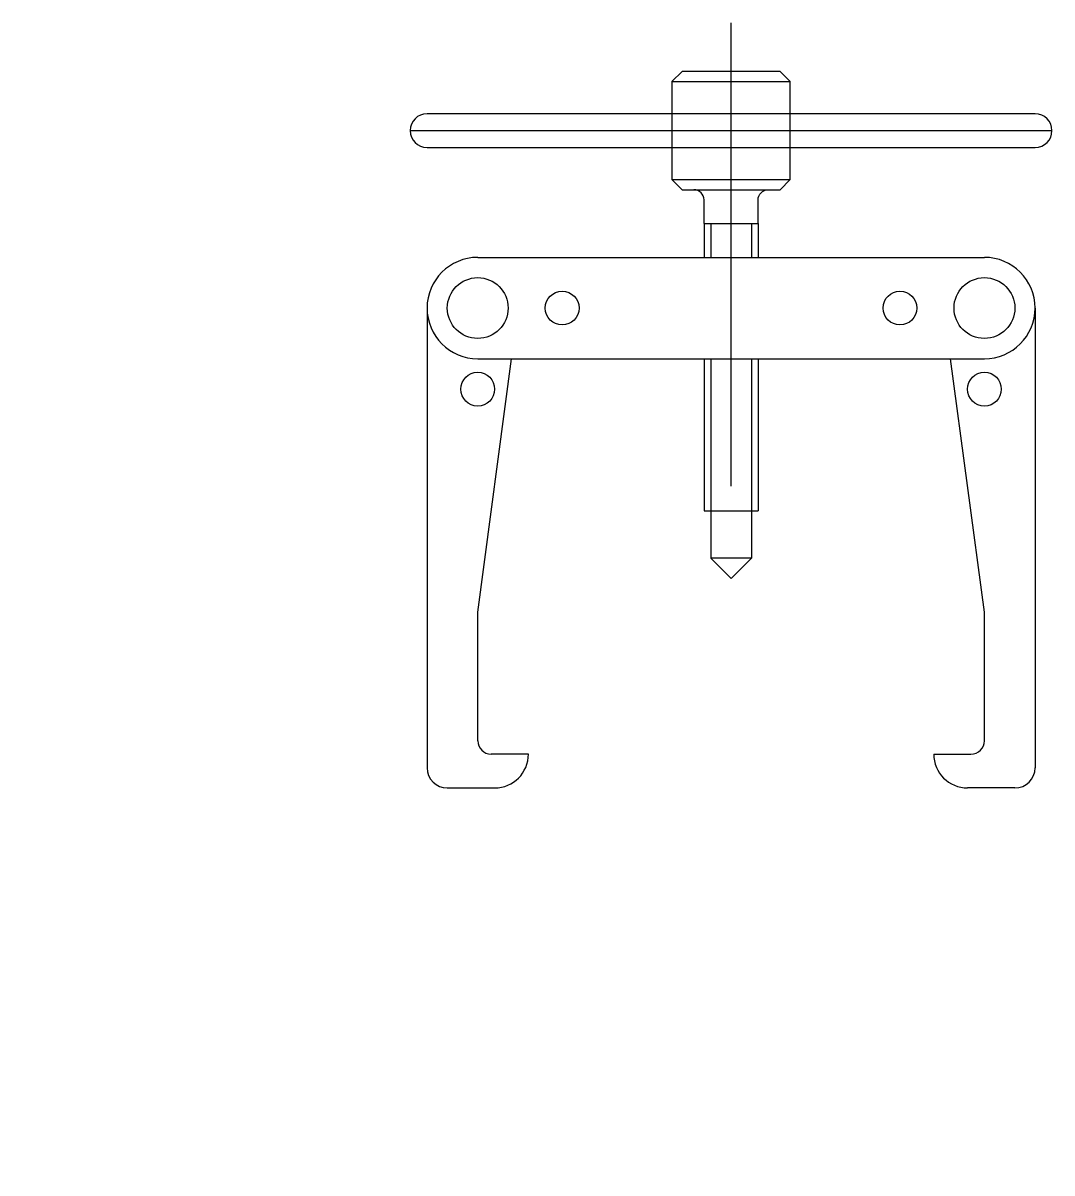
# Model space of a CAD drawing. Header units: millimetres. Extents: x -10 to 295, y -10 to 330.
import ezdxf

# ---------------------------------------------------------------- set-up
doc = ezdxf.new("R2010")
doc.units = ezdxf.units.MM

msp = doc.modelspace()

# ---------------------------------------------------------------- linework, layer by layer
for p, q in [((199.62, 193.22), (199.62, 330.27)), ((182.12, 312.92), (217.12, 312.92)), ((104.62, 298.42), (294.62, 298.42)), ((182.12, 283.92), (217.12, 283.92)), ((185.12, 280.92), (188.62, 280.92)), ((188.62, 280.92), (210.62, 280.92)), ((191.62, 270.92), (191.62, 277.92)), ((191.62, 270.92), (207.62, 270.92)), ((191.62, 270.92), (191.62, 260.92)), ((193.62, 270.92), (193.62, 260.92)), ((205.62, 270.92), (205.62, 260.92)), ((207.62, 270.92), (207.62, 270.92)), ((207.62, 270.92), (207.62, 260.92)), ((124.62, 260.92), (274.62, 260.92)), ((109.62, 245.92), (109.62, 109.92)), ((289.62, 245.92), (289.62, 109.92)), ((124.62, 230.92), (274.62, 230.92)), ((124.62, 155.92), (134.62, 230.92)), ((191.62, 230.92), (191.62, 185.92)), ((193.62, 230.92), (193.62, 171.92)), ((205.62, 230.92), (205.62, 171.92)), ((207.62, 230.92), (207.62, 185.92)), ((274.62, 155.92), (264.62, 230.92)), ((191.62, 185.92), (207.62, 185.92)), ((205.62, 171.92), (193.62, 171.92)), ((193.62, 171.92), (199.62, 165.92)), ((199.62, 165.92), (205.62, 171.92)), ((124.62, 117.92), (124.62, 155.92)), ((274.62, 117.92), (274.62, 155.92)), ((139.62, 113.92), (128.62, 113.92)), ((139.62, 113.92), (139.62, 113.92)), ((259.62, 113.92), (270.62, 113.92)), ((115.62, 103.92), (129.62, 103.92)), ((283.62, 103.92), (269.62, 103.92))]:
    msp.add_line(p, q)
msp.add_lwpolyline([(207.62, 270.92), (207.62, 277.92, -0.414214), (210.62, 280.92), (214.12, 280.92), (217.12, 283.92), (217.12, 312.92), (214.12, 315.92), (185.12, 315.92), (182.12, 312.92), (182.12, 283.92), (185.12, 280.92)], format="xyb")
msp.add_lwpolyline([(109.62, 293.42), (289.62, 293.42, 1), (289.62, 303.42), (109.62, 303.42, 1)], format="xyb", close=True)
for centre, radius in [((124.62, 245.92), 9), ((274.62, 245.92), 9), ((149.62, 245.92), 5), ((249.62, 245.92), 5), ((124.62, 221.92), 5), ((274.62, 221.92), 5)]:
    msp.add_circle(centre, radius)
for centre, radius, start, end in [((188.62, 277.92), 3, 0, 90), ((124.62, 245.92), 15, 90, 270), ((274.62, 245.92), 15, 270, 90), ((128.62, 117.92), 4, 180, 270), ((270.62, 117.92), 4, 270, 0), ((129.62, 113.92), 10, 270, 0), ((269.62, 113.92), 10, 180, 270), ((115.62, 109.92), 6, 180, 270), ((283.62, 109.92), 6, 270, 0), ((0, 0), 10, 0, 0), ((0, 0), 10, 0, 0)]:
    msp.add_arc(centre, radius, start, end)

doc.saveas('drawing.dxf')
